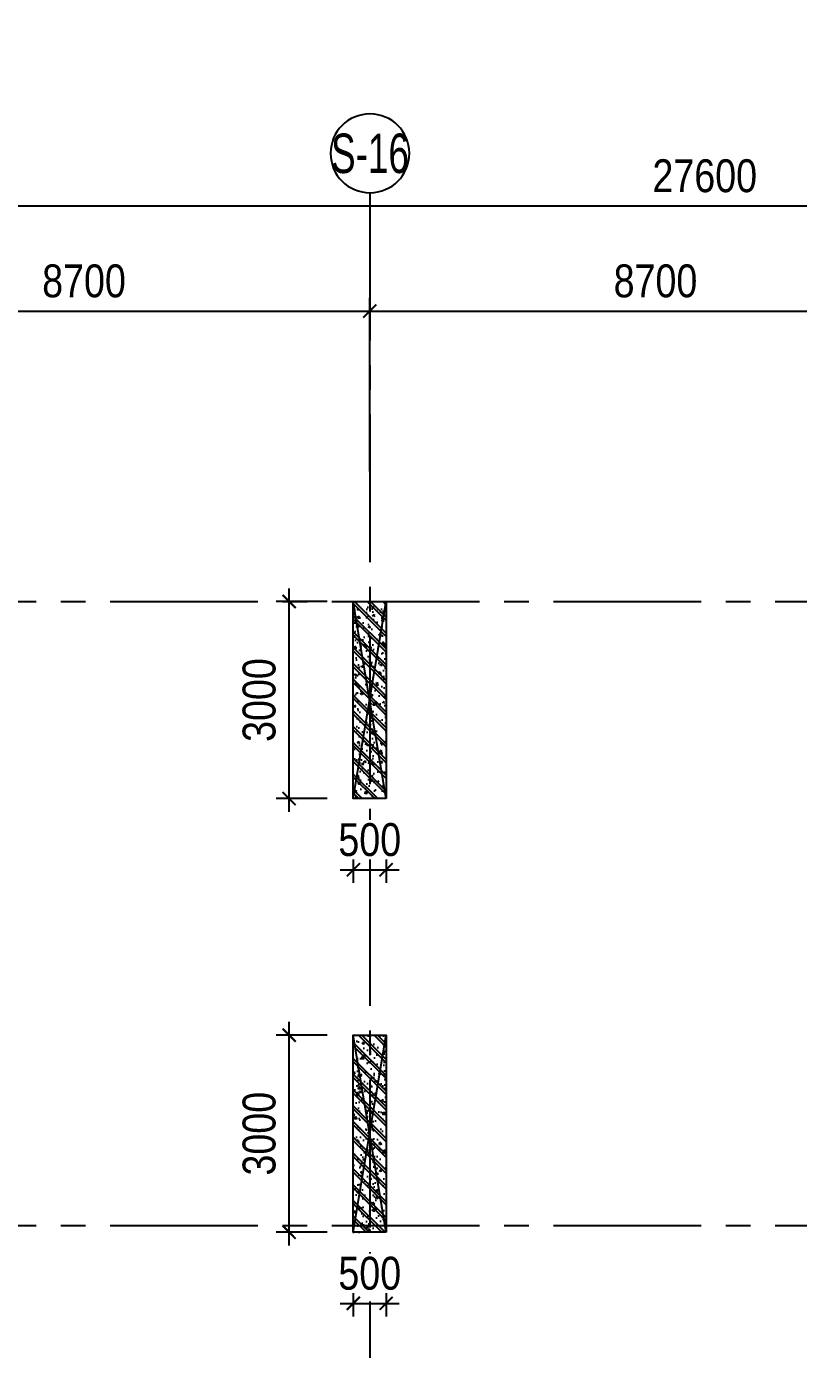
# Model space of a CAD drawing. Header units: millimetres. Extents: x -1534340 to 1713810, y -1348191 to 1114081.
# Drawn here: x 949679 to 961434, y -492497 to -472359 of the extents above; entities that cross this region are included whole.
import ezdxf
from ezdxf.enums import TextEntityAlignment as Align
from ezdxf.xclip import XClip

# ---------------------------------------------------------------- set-up
doc = ezdxf.new("R2010")
doc.units = ezdxf.units.MM
doc.header["$LTSCALE"] = 100
doc.header["$XCLIPFRAME"] = 0
doc.header["$PDMODE"] = 32
doc.header["$PDSIZE"] = 2.5
doc.linetypes.add('CENTER2', pattern=[1.125, 0.75, -0.125, 0.125, -0.125])
for name, color, linetype in [('ccu11-Manh', 8, 'Continuous'), ('ccu12-Truc', 13, 'CENTER2'), ('KC2-DIM', 251, 'Continuous'), ('KT-Dim', 8, 'Continuous'), ('Xref_ST_MBDV Cot vach 30.7.2022$0$Xref_ST_MBDV Cot vach 30.7.2022|Xref_ST_MBDV Cot vach 30.7.2022|Xref_ST_MBDV Cot vach 30.7.2022|Xref_ST_MBDV Cot vach 30.7.2022|A-WALL-PATT', 251, 'Continuous'), ('Xref_ST_MBDV Cot vach 30.7.2022|Xref_ST_MBDV Cot vach 30.7.2022|Xref_ST_MBDV Cot vach 30.7.2022|Xref_ST_MBDV Cot vach 30.7.2022|A-GRID-SYM', 50, 'Continuous'), ('Xref_ST_MBDV Cot vach 30.7.2022|Xref_ST_MBDV Cot vach 30.7.2022|Xref_ST_MBDV Cot vach 30.7.2022|Xref_ST_MBDV Cot vach 30.7.2022|KC-Betong', 6, 'Continuous')]:
    doc.layers.add(name, color=color, linetype=linetype)
doc.styles.add('Arial Narrow', font='ARIALN.TTF')
doc.styles.add('HBA-Text', font='GOTHIC.TTF')
doc.dimstyles.new('ccu12-200', dxfattribs={"dimscale": 200, "dimtxt": 2.5, "dimasz": 1, "dimexe": 1, "dimexo": 2, "dimgap": 1, "dimtad": 1, "dimdec": 0, "dimrnd": 5, "dimdsep": 46, "dimtxsty": 'Arial Narrow', "dimblk": 'ARCHTICK', "dimcen": -1, "dimdle": 1, "dimclrd": 256, "dimclre": 256, "dimclrt": 3, "dimadec": 0, "dimazin": 2, "dimtfac": 0.1, "dimtdec": 0, "dimtmove": 0, "dimatfit": 1, "dimldrblk": 'ARCHTICK', "dimfxl": 1, "dimtvp": 0.8333333333333334, "dimtolj": 1, "dimtzin": 12, "dimarcsym": 0})

# ---------------------------------------------------------------- blocks, each defined once
blk = doc.blocks.new('Xref_ST_MBDV Cot vach 30.7.2022$0$Tuong Vay01-flat-1')
at = {"layer": 'Xref_ST_MBDV Cot vach 30.7.2022$0$Xref_ST_MBDV Cot vach 30.7.2022|Xref_ST_MBDV Cot vach 30.7.2022|Xref_ST_MBDV Cot vach 30.7.2022|Xref_ST_MBDV Cot vach 30.7.2022|A-WALL-PATT'}
h = blk.add_hatch(dxfattribs=at)
h.set_pattern_fill('ACET-2D-VATLIEU04', color=256, scale=50, pattern_type=2)
h.set_pattern_definition([(49.99999999999999, (-11139561.83942936, -1407213.44759845), (-225.902473859489, 189.5546824974008), [37.49999998626113, -412.4999998488724]), (355, (-11139561.83942936, -1407213.44759845), (32.12721218541265, 367.2157156157773), [29.99999999490911, -329.9999999440002]), (100.4514, (-11139531.95358936, -1407216.06226845), (-341.2315265778452, -62.9441868767608), [31.87009499667636, -350.57105596344]), (46.18420000000001, (-11139561.83942936, -1407113.44759845), (-319.1804974675179, 306.2520974436775), [56.24999996954708, -618.749999665018]), (96.6356, (-11139517.37105686, -1407120.34425195), (-516.9959221575409, -60.14402179722674), [47.80514400473094, -525.8565000520404]), (351.1842, (-11139561.83942936, -1407113.44759845), (84.74077420309186, 546.3954293043353), [45.00000000792112, -495.0000000871323]), (21, (-11139511.83942936, -1407138.44759845), (-105.6808218676597, 275.3079533968121), [37.49999999934682, -412.499999992815]), (326.0000000000001, (-11139511.83942936, -1407138.44759845), (206.1288045682013, 305.5985201385338), [30.00000001746614, -330.0000001921275]), (71.4514, (-11139486.96831286, -1407155.22340145), (-328.9637652803212, 110.3801005582791), [31.87009499870726, -350.5710559857798]), (37.50000000000001, (-11139561.83942936, -1407213.44759845), (-78.13452938385308, 101.8269011885859), [0, -325.9999998517854, 0, -334.9999998476936, 0, -331.2499998493985]), (7.499999999999999, (-11139561.83942936, -1407213.44759845), (-23.27934638224542, 176.8241910238285), [0, -191.0000000278261, 0, -318.5000000464012, 0, -126.2500000183929]), (327.5, (-11139673.33942936, -1407213.44759845), (71.94441751949489, 112.9301145330537), [0, -125.0000000614986, 0, -390.0000001918756, 0, -517.5000002546042]), (317.5, (-11139723.33942936, -1407213.44759845), (158.0205495897681, 172.4491691102739), [0, -162.4999999478019, 0, -258.9999999168043, 0, -367.4999998819521]), (45, (-11139561.83942936, -1407213.44759845), (-150.2601910028607, 150.2601910026278), []), (45, (-11139561.83942936, -1407152.19759845), (-150.2601910028607, 150.2601910026278), [])])
h.paths.add_polyline_path([(-82665.42454257607, -118500.0088302612), (-81837.41861176863, -121132.0343658989), (-80902.71611081436, -123728.0834242017), (-79862.87874617614, -126283.8385967175), (-78719.63840653747, -128795.0430432414), (-77474.89874527603, -131257.5152608277), (-76130.7324262727, -133667.1548922951), (-74689.37767251953, -136019.9495540815), (-73153.2345392555, -138311.981517314), (-71524.86091735773, -140539.4342316107), (-69806.96827445179, -142698.5986796832), (-68002.4171395041, -144785.8795539467), (-66114.21234000102, -146797.8012427511), (-64145.497998368, -148731.0136179249), (-62099.55229647644, -150582.2976132843), (-59979.78201714717, -152348.5705846979), (-57789.71687134914, -154026.8914431464), (-55533.00362077914, -155614.4655520306), (-53213.40000534989, -157108.6493807235), (-50834.76848621853, -158506.954906286), (-48401.06981415115, -159807.0537564463), (-45916.35643433966, -161006.7810866404), (-43384.76573854871, -162104.1391847725), (-40810.51317570359, -163097.3007977149), (-38197.88523275405, -163984.6121738681), (-35551.23229684308, -164764.5958169776), (-32874.96141154505, -165435.9529462866), (-30173.5289383363, -165997.5656592443), (-27451.44813587703, -166448.4963081502), (-24701.85157574899, -166789.3238736566), (-4396.734290909022, -168938.2567786218), (36420.01678077132, -167648.2249503911), (41836.4863632936, -160718.6374020646), (12445.38596707024, -24367.66042796941), (8472.910947457654, -9248.974452903174), (-4718.707271176856, -5521.400683149928), (-10557.45827306993, -9946.818014640827), (-34021.18647153303, -27848.24941525888), (-39776.65152562223, -32008.57135346811), (-41248.85870469548, -35293.77142358455), (-45787.31564925052, -38574.38242801698), (-49368.4870454669, -38942.00303377653), (-57644.18705056235, -44924.06981060421), (-59844.65461433306, -46601.45355761005), (-61968.93197572604, -48362.30333496258), (-64019.60134904832, -50208.3517090485), (-65993.2459566202, -52136.53199238679), (-67886.59205765836, -54143.61763671576), (-69696.47008413821, -56226.27801198442), (-71419.8706161473, -58381.05012253253), (-73053.93764149398, -60604.33085121214), (-74595.93274202198, -62892.42844269238), (-76043.29574720934, -65241.53179885377), (-77393.615911806, -67647.72832025355), (-78644.64476583898, -70107.01135663176), (-79794.29917307012, -72615.28586126259), (-80840.66479975358, -75168.37520986283), (-81781.99930225872, -77762.02815519366), (-82616.73522835784, -80391.9259061541), (-83343.48262714595, -83053.68931881292), (-83961.03136360087, -85742.88618860021), (-84468.3531336058, -88455.03863057657), (-84864.60300002433, -91185.62932156771), (-85149.1148865223, -93930.11565387133), (-85321.41487544402, -96683.60341540864), (-85381.30445068702, -99529.50948559865), (-85328.50406530127, -102200.8374458619), (-85163.21024433896, -104955.3926120612), (-84885.69993967563, -107700.5945179402), (-84496.42936686985, -110432.1923394061), (-83996.04728951491, -113145.6335586284), (-83385.3738030456, -115836.3975027683)], flags=16)
h.paths.add_polyline_path([(-83625.45879450254, -118780.6341908188), (-82785.20518665202, -121451.592054751), (-81836.67593448795, -124086.0436255364), (-80781.45706173405, -126679.6041032514), (-79621.30565389246, -129227.9548506811), (-78358.15352366865, -131726.8525110248), (-76994.10399421491, -134172.1360737709), (-75531.42839684151, -136559.7338032422), (-73972.56228888594, -138885.6700187323), (-72320.10139823705, -141146.0717144171), (-70576.79730102606, -143337.1750085717), (-68745.55283991061, -145455.3314108832), (-66829.41729043424, -147497.0138977058), (-64831.58128353581, -149458.8227850739), (-62755.37149274349, -151337.4913895966), (-60604.24509477988, -153129.8914679771), (-58381.7840128839, -154833.0384259534), (-56091.68895242736, -156444.0962880657), (-53737.77323871478, -157960.3824199464), (-51323.95646727085, -159379.3719952791), (-48854.25797718205, -160698.7021999834), (-46332.79015832208, -161916.1761666269), (-43763.75160367042, -163029.7666325136), (-41151.42011806555, -164037.6193153583), (-38500.14559506811, -164938.0560009221), (-35814.34277378954, -165729.5773374715), (-33098.48388773762, -166410.8653324069), (-30357.09121792205, -166980.7855469028), (-27594.72956264392, -167438.3889849058), (-24815.98988816142, -167782.8289991841), (-4433.735052675009, -169939.9255319908), (36919.56229590811, -168632.9359166666), (42912.68845487945, -160965.5998827359), (13418.22973546013, -24135.12373521132), (9294.838300889242, -8442.070929647249), (-4925.935208282433, -4423.687328800617), (-11162.76267831214, -9150.82235655561), (-34617.47974592447, -27045.37879939191), (-40579.63196872547, -31355.10398377781), (-42051.83914779872, -34640.30405389448), (-46155.98199344426, -37606.97231750819), (-49737.15338966064, -37974.59292326774), (-58240.31235744618, -44121.0777798905), (-60467.11885703541, -45818.53930653841), (-62622.81900685839, -47605.43596977205), (-64703.8232677374, -49478.79233927629), (-66706.66158131324, -51435.49383058609), (-68628.013630962, -53472.26783320424), (-70464.66541309468, -55585.73726807744), (-72213.55809716694, -57772.38228180911), (-73871.79587351345, -60028.54927773564), (-75436.60120790266, -62350.49395546387), (-76905.37393212318, -64734.34577669739), (-78275.66833624989, -67176.13529814105), (-79545.20269040763, -69671.7966022063), (-80711.86304414831, -72217.17406733404), (-81773.70674647763, -74808.02928769216), (-82728.96568063274, -77440.04813065287), (-83576.04920824617, -80108.84792049509), (-84313.5468179807, -82809.98473610263), (-84940.23047422245, -85538.9608107484), (-85455.05666192248, -88291.23202148662), (-85857.16812421381, -91062.21545574092), (-86145.88844638877, -93847.29761108034), (-86320.75738810934, -96641.83923533), (-86381.51240370423, -99528.87035845965), (-86327.91179009154, -102240.684236032), (-86160.19218073785, -105035.6641918905), (-85878.57688103244, -107821.473743778), (-85483.548480995, -110593.4755141111), (-84975.76463904232, -113347.0545681345), (-84356.0573821161, -116077.6233250971)])
blk = doc.blocks.new('_ARCHTICK')
at = {"color": 0, "linetype": 'ByBlock', "const_width": 0.15}
blk.add_lwpolyline([(-0.5, -0.5), (0.5, 0.5)], dxfattribs=at)
blk = doc.blocks.new('*D1126')
at = {"layer": 'Defpoints', "color": 0, "transparency": 16777216}
for p in [(390299.3874795341, -68274.78057617624), (381599.3874795341, -71082.38548119343, -7.594823728268585e-05), (390299.3874795341, -71117.965626513, -7.594823728268585e-05)]:
    blk.add_point(p, dxfattribs=at)
at = {"layer": 'KT-Dim', "lineweight": -2, "transparency": 16777216}
for p, q in [((381599.3874795341, -70682.38548119343), (381599.3874795341, -68074.78057617624)), ((390299.3874795341, -70717.965626513), (390299.3874795341, -68074.78057617624)), ((381399.3874795341, -68274.78057617624), (390499.3874795341, -68274.78057617624))]:
    blk.add_line(p, q, dxfattribs=at)
at = {"layer": 'KT-Dim', "lineweight": -2, "transparency": 16777216, "xscale": 200, "yscale": 200, "zscale": 200, "rotation": 180}
blk.add_blockref('_ARCHTICK', (381599.3874795341, -68274.78057617624), dxfattribs=at)
at = {"layer": 'KT-Dim', "lineweight": -2, "transparency": 16777216, "xscale": 200, "yscale": 200, "zscale": 200}
blk.add_blockref('_ARCHTICK', (390299.3874795341, -68274.78057617624), dxfattribs=at)
at = {"layer": 'KT-Dim', "color": 3, "transparency": 16777216, "insert": (385949.3874795341, -67819.4940823154), "char_height": 500, "attachment_point": 5, "style": 'Arial Narrow'}
blk.add_mtext('\\A1;8700', dxfattribs=at)
blk = doc.blocks.new('*D1127')
at = {"layer": 'Defpoints', "color": 0, "transparency": 16777216}
for p in [(398999.3874795341, -68274.78057617624), (398999.3874795341, -70975.64417300106, -7.594823728268585e-05), (390299.3874795341, -71117.965626513, -7.594823728268585e-05)]:
    blk.add_point(p, dxfattribs=at)
at = {"layer": 'KT-Dim', "lineweight": -2, "transparency": 16777216}
for p, q in [((390299.3874795341, -70717.965626513), (390299.3874795341, -68074.78057617624)), ((398999.3874795341, -70575.64417300106), (398999.3874795341, -68074.78057617624)), ((390099.3874795341, -68274.78057617624), (399199.3874795341, -68274.78057617624))]:
    blk.add_line(p, q, dxfattribs=at)
at = {"layer": 'KT-Dim', "lineweight": -2, "transparency": 16777216, "xscale": 200, "yscale": 200, "zscale": 200, "rotation": 180}
blk.add_blockref('_ARCHTICK', (390299.3874795341, -68274.78057617624), dxfattribs=at)
at = {"layer": 'KT-Dim', "lineweight": -2, "transparency": 16777216, "xscale": 200, "yscale": 200, "zscale": 200}
blk.add_blockref('_ARCHTICK', (398999.3874795341, -68274.78057617624), dxfattribs=at)
at = {"layer": 'KT-Dim', "color": 3, "transparency": 16777216, "insert": (394649.3874795341, -67819.4940823154), "char_height": 500, "attachment_point": 5, "style": 'Arial Narrow'}
blk.add_mtext('\\A1;8700', dxfattribs=at)
blk = doc.blocks.new('*D1130')
at = {"layer": 'Defpoints', "color": 0, "transparency": 16777216}
for p in [(409199.3874795341, -66674.78057617624), (381599.3874795341, -70845.41449127195), (409199.3874795341, -70845.41449127195)]:
    blk.add_point(p, dxfattribs=at)
at = {"layer": 'KT-Dim', "lineweight": -2, "transparency": 16777216}
for p, q in [((381599.3874795341, -70445.41449127195), (381599.3874795341, -66474.78057617624)), ((409199.3874795341, -70445.41449127195), (409199.3874795341, -66474.78057617624)), ((381399.3874795341, -66674.78057617624), (409399.3874795341, -66674.78057617624))]:
    blk.add_line(p, q, dxfattribs=at)
at = {"layer": 'KT-Dim', "lineweight": -2, "transparency": 16777216, "xscale": 200, "yscale": 200, "zscale": 200, "rotation": 180}
blk.add_blockref('_ARCHTICK', (381599.3874795341, -66674.78057617624), dxfattribs=at)
at = {"layer": 'KT-Dim', "lineweight": -2, "transparency": 16777216, "xscale": 200, "yscale": 200, "zscale": 200}
blk.add_blockref('_ARCHTICK', (409199.3874795341, -66674.78057617624), dxfattribs=at)
at = {"layer": 'KT-Dim', "color": 3, "transparency": 16777216, "insert": (395399.3874795341, -66219.4940823154), "char_height": 500, "attachment_point": 5, "style": 'Arial Narrow'}
blk.add_mtext('\\A1;27600', dxfattribs=at)
blk = doc.blocks.new('GRID-SYM-flat-73')
at = {"layer": 'Xref_ST_MBDV Cot vach 30.7.2022|Xref_ST_MBDV Cot vach 30.7.2022|Xref_ST_MBDV Cot vach 30.7.2022|Xref_ST_MBDV Cot vach 30.7.2022|A-GRID-SYM'}
blk.add_circle((-7.267935535991315e-20, -1.216128191088018e-17, -4.068591107726854e-07), 900.0000000000003, dxfattribs=at)
at = {"layer": 'Xref_ST_MBDV Cot vach 30.7.2022|Xref_ST_MBDV Cot vach 30.7.2022|Xref_ST_MBDV Cot vach 30.7.2022|Xref_ST_MBDV Cot vach 30.7.2022|A-GRID-SYM', "style": 'HBA-Text'}
blk.add_attdef('GRID', text='', height=900.0000000000003, rotation=359.6302510781834, dxfattribs=at).set_placement((-7.267935535991315e-20, -1.216128191088018e-17, -4.068591107726854e-07), align=Align.MIDDLE_CENTER)
blk = doc.blocks.new('*U342')
h = blk.add_hatch()
h.set_pattern_fill('VATLIEU04', color=250, scale=40, style=0, pattern_type=2)
h.set_pattern_definition([(49.99999999999999, (-449.9999999999709, 3049.999999999995), (286.9040730403014, -25.10085399303804), [30, -330]), (355, (-449.9999999999709, 3049.999999999995), (-55.50053344520001, 300.8768534800047), [24, -264]), (100.4514, (-426.0913279999709, 3047.908263999995), (231.4037526856086, 275.7758168243814), [25.496076, -280.4568448]), (46.18420000000001, (-449.9999999999709, 3129.999999999995), (426.8964194502578, -66.20760573160723), [45, -495]), (96.6356, (-414.4253019999708, 3124.482677199995), (373.8650822194813, 389.6471483601767), [38.2441152, -420.6852]), (351.1842, (-449.9999999999709, 3129.999999999995), (373.8647780534509, 389.6474403701299), [36, -396]), (21, (-409.9999999999709, 3109.999999999995), (238.7628208473847, -161.0475562661355), [30, -330]), (326.0000000000001, (-409.9999999999709, 3109.999999999995), (97.32613276863269, 290.0600180187412), [24, -264]), (71.4514, (-390.1031067999709, 3096.579357599995), (336.089051432596, 129.012198683981), [25.496076, -280.4568448]), (37.50000000000001, (-449.9999999999709, 3049.999999999995), (4.863942126916267, 133.1575415325246), [0, -260.8, 0, -268, 0, -265]), (7.499999999999999, (-449.9999999999709, 3049.999999999995), (105.2278149768594, 157.7646847529441), [0, -152.8, 0, -254.8, 0, -101]), (327.5, (-539.1999999999709, 3049.999999999995), (213.5289744689636, -9.021948693751902), [0, -100, 0, -312, 0, -414]), (317.5, (-579.1999999999709, 3049.999999999995), (233.2744677369545, 40.04199293292709), [0, -130, 0, -207.2, 0, -294]), (45, (-449.9999999999709, 3049.999999999995), (-120.2081528017131, 120.2081528017131), []), (45, (-449.9999999999709, 3098.999999999995), (-120.2081528017131, 120.2081528017131), [])])
h.paths.add_polyline_path([(-475, -474.9999999999998), (25, -475.0000000000047), (25.0000000000291, 2524.999999999995), (-474.9999999999709, 2525)])
at = {"color": 6, "ltscale": 0.25}
blk.add_lwpolyline([(-475, -474.9999999999998), (25, -475.0000000000047), (25.0000000000291, 2524.999999999995), (-474.9999999999709, 2525)], close=True, dxfattribs=at)
at = {"layer": 'Defpoints', "linetype": 'ByBlock', "ltscale": 30}
for p, q in [((25, -475.0000000000047), (-474.9999999999709, 2525)), ((-475, -474.9999999999998), (25.0000000000291, 2524.999999999995))]:
    blk.add_line(p, q, dxfattribs=at)
blk = doc.blocks.new('MBDV-B1-T1-PN')
at = {"layer": 'Xref_ST_MBDV Cot vach 30.7.2022|Xref_ST_MBDV Cot vach 30.7.2022|Xref_ST_MBDV Cot vach 30.7.2022|Xref_ST_MBDV Cot vach 30.7.2022|KC-Betong', "linetype": 'ByBlock', "xscale": -1, "rotation": 359.9999999999985}
for p in [(81111.80448012985, -17601.61616640817, -7.594824095558117e-05), (81111.80448012985, -24201.61616640817, -7.594824095558117e-05)]:
    blk.add_blockref('*U342', p, dxfattribs=at)
blk = doc.blocks.new('*D1098')
at = {"layer": 'Defpoints', "color": 0, "ltscale": 0.5, "transparency": 16777216}
for p in [(954655.5726995599, -490711.3553933182, -7.594824095558117e-05), (955155.5726995599, -490711.3553933182, -7.594824095558117e-05), (955155.5726995599, -491794.0642219392)]:
    blk.add_point(p, dxfattribs=at)
at = {"layer": 'KC2-DIM', "lineweight": -2, "ltscale": 0.5, "transparency": 16777216}
for p, q in [((954655.5726995599, -491111.3553933182), (954655.5726995599, -491994.0642219392)), ((955155.5726995599, -491111.3553933182), (955155.5726995599, -491994.0642219392)), ((954455.5726995599, -491794.0642219392), (955355.5726995599, -491794.0642219392))]:
    blk.add_line(p, q, dxfattribs=at)
at = {"layer": 'KC2-DIM', "lineweight": -2, "ltscale": 0.5, "transparency": 16777216, "xscale": 200, "yscale": 200, "zscale": 200, "rotation": 180}
blk.add_blockref('_ARCHTICK', (954655.5726995599, -491794.0642219392), dxfattribs=at)
at = {"layer": 'KC2-DIM', "lineweight": -2, "ltscale": 0.5, "transparency": 16777216, "xscale": 200, "yscale": 200, "zscale": 200}
blk.add_blockref('_ARCHTICK', (955155.5726995599, -491794.0642219392), dxfattribs=at)
at = {"layer": 'KC2-DIM', "color": 3, "ltscale": 0.5, "transparency": 16777216, "insert": (954905.5726995599, -491338.7777280784), "char_height": 500, "attachment_point": 5, "style": 'Arial Narrow', "bg_fill": 3, "box_fill_scale": 1.1, "bg_fill_color": 256, "bg_fill_true_color": 13158600, "bg_fill_transparency": 0}
blk.add_mtext('\\A1;500', dxfattribs=at)
blk = doc.blocks.new('*D1099')
at = {"layer": 'Defpoints', "color": 0, "ltscale": 0.5, "transparency": 16777216}
for p in [(953678.7932049343, -487711.3553933185), (954655.5726995603, -487711.3553933185, -7.594824095558117e-05), (954655.5726995603, -490711.3553933185, -7.594824095558117e-05)]:
    blk.add_point(p, dxfattribs=at)
at = {"layer": 'KC2-DIM', "lineweight": -2, "ltscale": 0.5, "transparency": 16777216}
for p, q in [((953678.7932049343, -490911.3553933185), (953678.7932049343, -487511.3553933185)), ((954255.5726995603, -487711.3553933185), (953478.7932049343, -487711.3553933185)), ((954255.5726995603, -490711.3553933185), (953478.7932049343, -490711.3553933185))]:
    blk.add_line(p, q, dxfattribs=at)
at = {"layer": 'KC2-DIM', "lineweight": -2, "ltscale": 0.5, "transparency": 16777216, "xscale": 200, "yscale": 200, "zscale": 200}
for p, rotation in [((953678.7932049343, -487711.3553933185), 90), ((953678.7932049343, -490711.3553933185), 270)]:
    blk.add_blockref('_ARCHTICK', p, dxfattribs=dict(at, rotation=rotation))
at = {"layer": 'KC2-DIM', "color": 3, "ltscale": 0.5, "transparency": 16777216, "insert": (953223.5067110731, -489211.3553933186), "char_height": 500, "attachment_point": 5, "rotation": 90, "style": 'Arial Narrow', "bg_fill": 3, "box_fill_scale": 1.1, "bg_fill_color": 256, "bg_fill_true_color": 13158600, "bg_fill_transparency": 0}
blk.add_mtext('\\A1;3000', dxfattribs=at)
blk = doc.blocks.new('*D1022')
at = {"layer": 'Defpoints', "color": 0, "ltscale": 0.5, "transparency": 16777216}
for p in [(954655.5726995599, -484111.3553933182, -7.594824095558117e-05), (955155.5726995599, -484111.3553933182, -7.594824095558117e-05), (955155.5726995599, -485194.0642219392)]:
    blk.add_point(p, dxfattribs=at)
at = {"layer": 'KC2-DIM', "lineweight": -2, "ltscale": 0.5, "transparency": 16777216}
for p, q in [((954655.5726995599, -484511.3553933182), (954655.5726995599, -485394.0642219392)), ((955155.5726995599, -484511.3553933182), (955155.5726995599, -485394.0642219392)), ((954455.5726995599, -485194.0642219392), (955355.5726995599, -485194.0642219392))]:
    blk.add_line(p, q, dxfattribs=at)
at = {"layer": 'KC2-DIM', "lineweight": -2, "ltscale": 0.5, "transparency": 16777216, "xscale": 200, "yscale": 200, "zscale": 200, "rotation": 180}
blk.add_blockref('_ARCHTICK', (954655.5726995599, -485194.0642219392), dxfattribs=at)
at = {"layer": 'KC2-DIM', "lineweight": -2, "ltscale": 0.5, "transparency": 16777216, "xscale": 200, "yscale": 200, "zscale": 200}
blk.add_blockref('_ARCHTICK', (955155.5726995599, -485194.0642219392), dxfattribs=at)
at = {"layer": 'KC2-DIM', "color": 3, "ltscale": 0.5, "transparency": 16777216, "insert": (954905.5726995599, -484738.7777280784), "char_height": 500, "attachment_point": 5, "style": 'Arial Narrow', "bg_fill": 3, "box_fill_scale": 1.1, "bg_fill_color": 256, "bg_fill_true_color": 13158600, "bg_fill_transparency": 0}
blk.add_mtext('\\A1;500', dxfattribs=at)
blk = doc.blocks.new('*D1023')
at = {"layer": 'Defpoints', "color": 0, "ltscale": 0.5, "transparency": 16777216}
for p in [(953678.7932049346, -481111.3553933185), (954655.5726995603, -481111.3553933185, -7.594824095558117e-05), (954655.5726995603, -484111.3553933185, -7.594824095558117e-05)]:
    blk.add_point(p, dxfattribs=at)
at = {"layer": 'KC2-DIM', "lineweight": -2, "ltscale": 0.5, "transparency": 16777216}
for p, q in [((953678.7932049346, -484311.3553933185), (953678.7932049346, -480911.3553933185)), ((954255.5726995603, -481111.3553933185), (953478.7932049346, -481111.3553933185)), ((954255.5726995603, -484111.3553933185), (953478.7932049346, -484111.3553933185))]:
    blk.add_line(p, q, dxfattribs=at)
at = {"layer": 'KC2-DIM', "lineweight": -2, "ltscale": 0.5, "transparency": 16777216, "xscale": 200, "yscale": 200, "zscale": 200}
for p, rotation in [((953678.7932049346, -481111.3553933185), 90), ((953678.7932049346, -484111.3553933185), 270)]:
    blk.add_blockref('_ARCHTICK', p, dxfattribs=dict(at, rotation=rotation))
at = {"layer": 'KC2-DIM', "color": 3, "ltscale": 0.5, "transparency": 16777216, "insert": (953223.5067110733, -482611.3553933186), "char_height": 500, "attachment_point": 5, "rotation": 90, "style": 'Arial Narrow', "bg_fill": 3, "box_fill_scale": 1.1, "bg_fill_color": 256, "bg_fill_true_color": 13158600, "bg_fill_transparency": 0}
blk.add_mtext('\\A1;3000', dxfattribs=at)
blk = doc.blocks.new('Grid-ST-flat-3')
at = {"layer": 'ccu12-Truc', "ltscale": 30}
for p, q in [((390299.3874795341, -66474.78057617624), (390299.3874795341, -104409.5824195731)), ((366096.2468389631, -72696.27186137123), (425824.0468604062, -72696.27186137007)), ((366096.2468389794, -82196.27186137065), (425824.0468603973, -82196.27186136972))]:
    blk.add_line(p, q, dxfattribs=at)
at = {"layer": 'KT-Dim'}
ref = blk.add_blockref('GRID-SYM-flat-73', (390302.7929266859, -65874.79024047928, 2.712394071846536e-07), dxfattribs=dict(at, xscale=-0.6666666666666665, yscale=0.6666666666666665, zscale=0.6666666666666665, rotation=179.6748020054017))
ref.add_attrib('GRID', 'S-16', dxfattribs={"layer": 'Xref_ST_MBDV Cot vach 30.7.2022|Xref_ST_MBDV Cot vach 30.7.2022|Xref_ST_MBDV Cot vach 30.7.2022|Xref_ST_MBDV Cot vach 30.7.2022|A-GRID-SYM', "height": 600, "style": 'HBA-Text', "width": 0.7}).set_placement((390302.7929266859, -65874.79024047928, -7.594823728268585e-05), align=Align.MIDDLE_CENTER)
for base, p1, p2, picture, middle in [((409199.3874795341, -66674.78057617624), (381599.3874795341, -70845.41449127195), (409199.3874795341, -70845.41449127195), '*D1130', (395399.3874795341, -66219.4940823154)), ((390299.3874795341, -68274.78057617624, 7.594823728268585e-05), (381599.3874795341, -71082.38548119343), (390299.3874795341, -71117.965626513), '*D1126', (385949.3874795341, -67819.4940823154, 7.594823728268585e-05)), ((398999.3874795341, -68274.78057617624, 7.594823728268585e-05), (390299.3874795341, -71117.965626513), (398999.3874795341, -70975.64417300106), '*D1127', (394649.3874795341, -67819.4940823154, 7.594823728268585e-05))]:
    dim = blk.add_linear_dim(base=base, p1=p1, p2=p2, dimstyle='ccu12-200', dxfattribs=at)
    dim.commit()
    dim.dimension.update_dxf_attribs({"geometry": picture, "text_midpoint": middle})

msp = doc.modelspace()

# ---------------------------------------------------------------- block references
ref = msp.add_blockref('Xref_ST_MBDV Cot vach 30.7.2022$0$Tuong Vay01-flat-1', (942937.7587098863, -339010.0912266203))
XClip(ref).set_block_clipping_path([(-91541.67363452361, -190955.66829734467), (52438.32550173579, -76158.0499385341)])
msp.add_blockref('Grid-ST-flat-3', (564606.1853842187, -408415.083977497))
at = {"layer": 'ccu11-Manh'}
msp.add_blockref('MBDV-B1-T1-PN', (873568.7682194301, -466034.7392269101), dxfattribs=at)

# ---------------------------------------------------------------- next in the draw order: dimensions: what is measured, and where the dimension line sits
at = {"layer": 'KC2-DIM', "ltscale": 0.5}
for base, p1, p2, picture, middle in [((955155.5726995599, -485194.0642219392), (954655.5726995599, -484111.3553933182, -7.594824095558117e-05), (955155.5726995599, -484111.3553933182, -7.594824095558117e-05), '*D1022', (954905.5726995599, -485194.0642219392)), ((955155.5726995599, -491794.0642219392), (954655.5726995599, -490711.3553933182, -7.594824095558117e-05), (955155.5726995599, -490711.3553933182, -7.594824095558117e-05), '*D1098', (954905.5726995599, -491794.0642219392))]:
    dim = msp.add_linear_dim(base=base, p1=p1, p2=p2, dimstyle='ccu12-200', override={"dimfxl": 150, "dimtfill": 1}, dxfattribs=at)
    dim.commit()
    dim.dimension.update_dxf_attribs({"geometry": picture, "text_midpoint": middle, "dimtype": 160})

# ---------------------------------------------------------------- next in the draw order: dimensions: what is measured, and where the dimension line sits
for base, p1, p2, picture, middle in [((953678.7932049346, -481111.3553933185), (954655.5726995599, -484111.3553933182, -7.594824095558117e-05), (954655.5726995599, -481111.3553933182, -7.594824095558117e-05), '*D1023', (953223.5067110733, -482611.3553933186)), ((953678.7932049343, -487711.3553933185), (954655.5726995599, -490711.3553933182, -7.594824095558117e-05), (954655.5726995599, -487711.3553933182, -7.594824095558117e-05), '*D1099', (953223.5067110731, -489211.3553933186))]:
    dim = msp.add_linear_dim(base=base, p1=p1, p2=p2, angle=90, dimstyle='ccu12-200', override={"dimfxl": 150, "dimtfill": 1}, dxfattribs=at)
    dim.commit()
    dim.dimension.update_dxf_attribs({"geometry": picture, "text_midpoint": middle})

doc.saveas('drawing.dxf')
